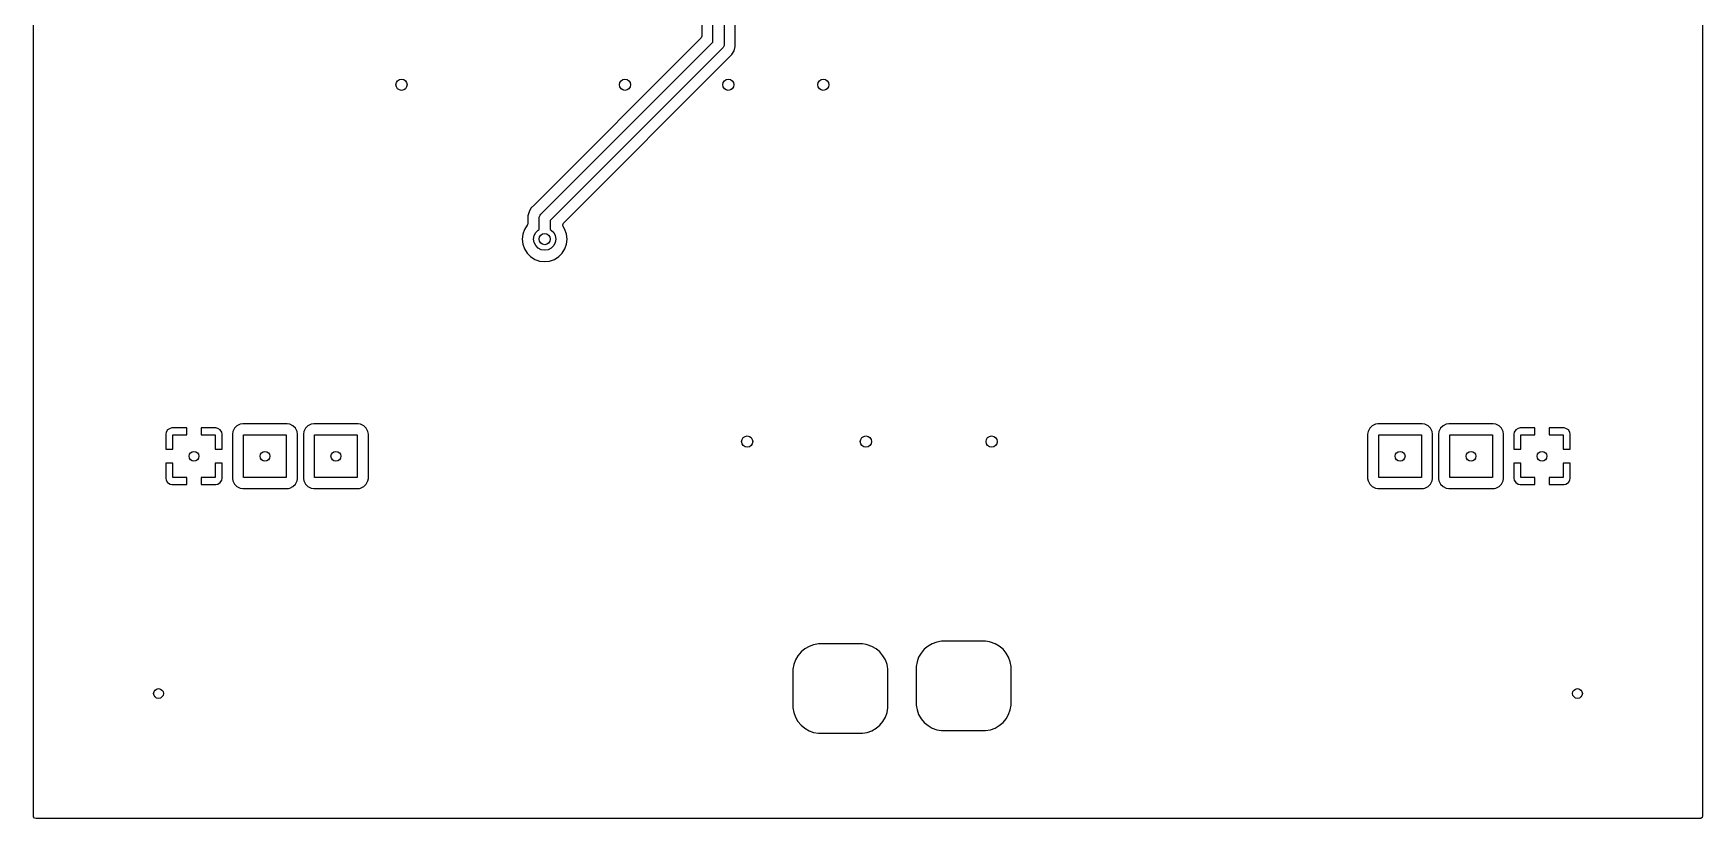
# Model space of a CAD drawing. Extents: x -0.18 to 2.18, y -0.18 to 2.58.
# Drawn here: x -0.176 to 2.176, y -0.176 to 0.931 of the extents above; entities that cross this region are included whole.
import ezdxf

# ---------------------------------------------------------------- set-up
doc = ezdxf.new("R2010")
doc.units = 0
doc.header["$MEASUREMENT"] = 0
doc.layers.add('BLACK', color=7, linetype='CONTINUOUS')

msp = doc.modelspace()

# ---------------------------------------------------------------- linework, layer by layer
at = {"layer": 'BLACK', "linetype": 'CONTINUOUS'}
for p, q in [((2.1764, 2.5725), (2.1764, -0.1725)), ((-0.1764, 0.6407), (-0.1764, 2.07)), ((0.7815, 0.9186), (0.7815, 1.2736)), ((0.7972, 1.2736), (0.7972, 0.9173)), ((0.7657, 1.254), (0.7657, 0.9268)), ((0.813, 0.9185), (0.813, 1.254)), ((0.7646, 0.924), (0.5298, 0.6892)), ((0.5387, 0.6758), (0.7815, 0.9186)), ((0.765, 0.9245), (0.7646, 0.924)), ((0.7657, 0.9268), (0.765, 0.9245)), ((0.813, 0.9122), (0.813, 0.9185)), ((0.7949, 0.9098), (0.5522, 0.667)), ((0.5709, 0.6634), (0.8083, 0.9008)), ((0.7959, 0.911), (0.7949, 0.9098)), ((0.7971, 0.9138), (0.7959, 0.911)), ((0.7972, 0.9173), (0.7971, 0.9158)), ((0.7971, 0.9158), (0.7971, 0.9138)), ((0.8083, 0.9008), (0.8114, 0.9062)), ((0.8114, 0.9062), (0.813, 0.9122)), ((0.5254, 0.6848), (0.5234, 0.6814)), ((0.5298, 0.6892), (0.5254, 0.6848)), ((0.5298, 0.6892), (0.5298, 0.6892)), ((0.5195, 0.6605), (0.5157, 0.6545)), ((0.5199, 0.661), (0.5195, 0.6605)), ((0.5195, 0.6605), (0.5195, 0.6605)), ((0.5195, 0.6605), (0.5195, 0.6605)), ((0.5206, 0.6633), (0.5199, 0.661)), ((0.5223, 0.6794), (0.5206, 0.6734)), ((0.5206, 0.6734), (0.5206, 0.6734)), ((0.5206, 0.6734), (0.5206, 0.6668)), ((0.5206, 0.6668), (0.5206, 0.6668)), ((0.5206, 0.6668), (0.5206, 0.6633)), ((0.5234, 0.6814), (0.5223, 0.6794)), ((0.5223, 0.6794), (0.5223, 0.6794)), ((0.5223, 0.6794), (0.5223, 0.6794)), ((0.5364, 0.6703), (0.5366, 0.6718)), ((0.5364, 0.6542), (0.5364, 0.6703)), ((0.5366, 0.6718), (0.5377, 0.6747)), ((0.5377, 0.6747), (0.5387, 0.6758)), ((0.5522, 0.667), (0.5522, 0.6542)), ((0.5697, 0.6609), (0.5706, 0.6631)), ((0.5703, 0.6586), (0.5697, 0.6609)), ((0.5706, 0.6631), (0.5709, 0.6634)), ((-0.1764, 0.3656), (-0.1764, 0.6407)), ((0.5134, 0.6478), (0.5126, 0.6407)), ((0.5126, 0.6407), (0.5134, 0.6337)), ((0.5157, 0.6545), (0.5134, 0.6478)), ((0.5134, 0.6478), (0.5134, 0.6478)), ((0.5157, 0.6545), (0.5157, 0.6545)), ((0.5285, 0.6407), (0.5293, 0.6456)), ((0.5293, 0.6359), (0.5285, 0.6407)), ((0.5293, 0.6456), (0.5316, 0.65)), ((0.5316, 0.6315), (0.5293, 0.6359)), ((0.5316, 0.65), (0.535, 0.6535)), ((0.535, 0.6535), (0.5364, 0.6542)), ((0.5522, 0.6542), (0.5535, 0.6535)), ((0.5535, 0.6535), (0.557, 0.65)), ((0.557, 0.65), (0.5593, 0.6456)), ((0.5593, 0.6359), (0.557, 0.6315)), ((0.5593, 0.6456), (0.56, 0.6407)), ((0.56, 0.6407), (0.5593, 0.6359)), ((0.5729, 0.6545), (0.5703, 0.6586)), ((0.5752, 0.6478), (0.5729, 0.6545)), ((0.5729, 0.6545), (0.5729, 0.6545)), ((0.576, 0.6407), (0.5752, 0.6478)), ((0.5752, 0.6337), (0.576, 0.6407)), ((0.5134, 0.6337), (0.5134, 0.6337)), ((0.5134, 0.6337), (0.5157, 0.627)), ((0.5157, 0.627), (0.5157, 0.627)), ((0.5157, 0.627), (0.5195, 0.621)), ((0.5195, 0.621), (0.5195, 0.621)), ((0.5195, 0.621), (0.5245, 0.616)), ((0.5245, 0.616), (0.5305, 0.6122)), ((0.5305, 0.6122), (0.5332, 0.6112)), ((0.535, 0.628), (0.5316, 0.6315)), ((0.5394, 0.6258), (0.535, 0.628)), ((0.5443, 0.625), (0.5394, 0.6258)), ((0.5492, 0.6258), (0.5443, 0.625)), ((0.5535, 0.628), (0.5492, 0.6258)), ((0.5513, 0.6098), (0.5581, 0.6122)), ((0.557, 0.6315), (0.5535, 0.628)), ((0.5581, 0.6122), (0.5641, 0.616)), ((0.5641, 0.616), (0.5691, 0.621)), ((0.5691, 0.621), (0.5729, 0.627)), ((0.5729, 0.627), (0.5752, 0.6337)), ((0.5332, 0.6112), (0.5372, 0.6098)), ((0.5372, 0.6098), (0.5372, 0.6098)), ((0.5372, 0.6098), (0.5372, 0.6098)), ((0.5372, 0.6098), (0.5443, 0.609)), ((0.5443, 0.609), (0.5513, 0.6098)), ((0.1106, 0.3776), (0.1071, 0.374)), ((0.1151, 0.3798), (0.1106, 0.3776)), ((0.1188, 0.3804), (0.1151, 0.3798)), ((0.1151, 0.3798), (0.1151, 0.3798)), ((0.1812, 0.3804), (0.1188, 0.3804)), ((0.1188, 0.3804), (0.1188, 0.3804)), ((0.1849, 0.3798), (0.1812, 0.3804)), ((0.1894, 0.3776), (0.1849, 0.3798)), ((0.1849, 0.3798), (0.1849, 0.3798)), ((0.1929, 0.374), (0.1894, 0.3776)), ((0.2106, 0.3776), (0.2071, 0.374)), ((0.2151, 0.3798), (0.2106, 0.3776)), ((0.2188, 0.3804), (0.2151, 0.3798)), ((0.2151, 0.3798), (0.2151, 0.3798)), ((0.2812, 0.3804), (0.2188, 0.3804)), ((0.2188, 0.3804), (0.2188, 0.3804)), ((0.2849, 0.3798), (0.2812, 0.3804)), ((0.2894, 0.3776), (0.2849, 0.3798)), ((0.2849, 0.3798), (0.2849, 0.3798)), ((0.2929, 0.374), (0.2894, 0.3776)), ((1.7106, 0.3776), (1.7071, 0.374)), ((1.7151, 0.3798), (1.7106, 0.3776)), ((1.7188, 0.3804), (1.7151, 0.3798)), ((1.7151, 0.3798), (1.7151, 0.3798)), ((1.7812, 0.3804), (1.7188, 0.3804)), ((1.7188, 0.3804), (1.7188, 0.3804)), ((1.7849, 0.3798), (1.7812, 0.3804)), ((1.7894, 0.3776), (1.7849, 0.3798)), ((1.7849, 0.3798), (1.7849, 0.3798)), ((1.7929, 0.374), (1.7894, 0.3776)), ((1.8106, 0.3776), (1.8071, 0.374)), ((1.8151, 0.3798), (1.8106, 0.3776)), ((1.8188, 0.3804), (1.8151, 0.3798)), ((1.8151, 0.3798), (1.8151, 0.3798)), ((1.8812, 0.3804), (1.8188, 0.3804)), ((1.8188, 0.3804), (1.8188, 0.3804)), ((1.8849, 0.3798), (1.8812, 0.3804)), ((1.8894, 0.3776), (1.8849, 0.3798)), ((1.8849, 0.3798), (1.8849, 0.3798)), ((1.8929, 0.374), (1.8894, 0.3776)), ((-0.1764, 0.0342), (-0.1764, 0.3656)), ((0.0107, 0.3685), (0.0102, 0.3656)), ((0.0102, 0.3656), (0.0102, 0.3446)), ((0.0129, 0.3717), (0.0107, 0.3685)), ((0.0107, 0.3685), (0.0107, 0.3685)), ((0.0162, 0.3739), (0.0129, 0.3717)), ((0.0129, 0.3717), (0.0129, 0.3717)), ((0.019, 0.3745), (0.0162, 0.3739)), ((0.0162, 0.3739), (0.0162, 0.3739)), ((0.04, 0.3745), (0.019, 0.3745)), ((0.02, 0.3446), (0.02, 0.3646)), ((0.02, 0.3646), (0.04, 0.3646)), ((0.04, 0.3646), (0.04, 0.3745)), ((0.04, 0.3745), (0.04, 0.3745)), ((0.081, 0.3745), (0.06, 0.3745)), ((0.06, 0.3745), (0.06, 0.3745)), ((0.06, 0.3745), (0.06, 0.3646)), ((0.06, 0.3646), (0.08, 0.3646)), ((0.08, 0.3646), (0.08, 0.3446)), ((0.0838, 0.3739), (0.081, 0.3745)), ((0.0871, 0.3717), (0.0838, 0.3739)), ((0.0838, 0.3739), (0.0838, 0.3739)), ((0.0893, 0.3685), (0.0871, 0.3717)), ((0.0871, 0.3717), (0.0871, 0.3717)), ((0.0893, 0.3685), (0.0893, 0.3685)), ((0.0898, 0.3659), (0.0893, 0.3685)), ((0.0898, 0.3656), (0.0898, 0.3659)), ((0.0898, 0.3446), (0.0898, 0.3656)), ((0.0898, 0.3656), (0.0898, 0.3656)), ((0.1048, 0.3696), (0.1042, 0.3659)), ((0.1042, 0.3659), (0.1042, 0.3034)), ((0.1071, 0.374), (0.1048, 0.3696)), ((0.12, 0.3046), (0.12, 0.3646)), ((0.12, 0.3646), (0.18, 0.3646)), ((0.18, 0.3646), (0.18, 0.3046)), ((0.1952, 0.3696), (0.1929, 0.374)), ((0.1958, 0.3659), (0.1952, 0.3696)), ((0.1952, 0.3696), (0.1952, 0.3696)), ((0.1952, 0.3696), (0.1952, 0.3696)), ((0.1958, 0.3034), (0.1958, 0.3659)), ((0.1958, 0.3659), (0.1958, 0.3659)), ((0.1958, 0.3659), (0.1958, 0.3659)), ((0.1958, 0.3659), (0.1958, 0.3659)), ((0.2048, 0.3696), (0.2042, 0.3659)), ((0.2042, 0.3659), (0.2042, 0.3034)), ((0.2071, 0.374), (0.2048, 0.3696)), ((0.22, 0.3046), (0.22, 0.3646)), ((0.22, 0.3646), (0.28, 0.3646)), ((0.28, 0.3646), (0.28, 0.3046)), ((0.2952, 0.3696), (0.2929, 0.374)), ((0.2958, 0.3659), (0.2952, 0.3696)), ((0.2952, 0.3696), (0.2952, 0.3696)), ((0.2952, 0.3696), (0.2952, 0.3696)), ((0.2958, 0.3034), (0.2958, 0.3659)), ((0.2958, 0.3659), (0.2958, 0.3659)), ((0.2958, 0.3659), (0.2958, 0.3659)), ((0.2958, 0.3659), (0.2958, 0.3659)), ((1.7048, 0.3696), (1.7042, 0.3659)), ((1.7042, 0.3659), (1.7042, 0.3034)), ((1.7071, 0.374), (1.7048, 0.3696)), ((1.72, 0.3046), (1.72, 0.3646)), ((1.72, 0.3646), (1.78, 0.3646)), ((1.78, 0.3646), (1.78, 0.3046)), ((1.7952, 0.3696), (1.7929, 0.374)), ((1.7958, 0.3659), (1.7952, 0.3696)), ((1.7952, 0.3696), (1.7952, 0.3696)), ((1.7952, 0.3696), (1.7952, 0.3696)), ((1.7958, 0.3034), (1.7958, 0.3659)), ((1.7958, 0.3659), (1.7958, 0.3659)), ((1.7958, 0.3659), (1.7958, 0.3659)), ((1.7958, 0.3659), (1.7958, 0.3659)), ((1.8048, 0.3696), (1.8042, 0.3659)), ((1.8042, 0.3659), (1.8042, 0.3034)), ((1.8071, 0.374), (1.8048, 0.3696)), ((1.82, 0.3046), (1.82, 0.3646)), ((1.82, 0.3646), (1.88, 0.3646)), ((1.88, 0.3646), (1.88, 0.3046)), ((1.8952, 0.3696), (1.8929, 0.374)), ((1.8958, 0.3659), (1.8952, 0.3696)), ((1.8952, 0.3696), (1.8952, 0.3696)), ((1.8952, 0.3696), (1.8952, 0.3696)), ((1.8958, 0.3656), (1.8958, 0.3659)), ((1.8958, 0.3659), (1.8958, 0.3659)), ((1.8958, 0.3659), (1.8958, 0.3659)), ((1.8958, 0.3659), (1.8958, 0.3659)), ((1.8958, 0.3034), (1.8958, 0.3656)), ((1.9107, 0.3685), (1.9102, 0.3656)), ((1.9102, 0.3656), (1.9102, 0.3446)), ((1.9129, 0.3717), (1.9107, 0.3685)), ((1.9107, 0.3685), (1.9107, 0.3685)), ((1.9162, 0.3739), (1.9129, 0.3717)), ((1.9129, 0.3717), (1.9129, 0.3717)), ((1.919, 0.3745), (1.9162, 0.3739)), ((1.9162, 0.3739), (1.9162, 0.3739)), ((1.94, 0.3745), (1.919, 0.3745)), ((1.92, 0.3446), (1.92, 0.3646)), ((1.92, 0.3646), (1.94, 0.3646)), ((1.94, 0.3646), (1.94, 0.3745)), ((1.94, 0.3745), (1.94, 0.3745)), ((1.96, 0.3745), (1.96, 0.3646)), ((1.981, 0.3745), (1.96, 0.3745)), ((1.96, 0.3745), (1.96, 0.3745)), ((1.96, 0.3646), (1.98, 0.3646)), ((1.98, 0.3646), (1.98, 0.3446)), ((1.9838, 0.3739), (1.981, 0.3745)), ((1.9871, 0.3717), (1.9838, 0.3739)), ((1.9838, 0.3739), (1.9838, 0.3739)), ((1.9893, 0.3685), (1.9871, 0.3717)), ((1.9871, 0.3717), (1.9871, 0.3717)), ((1.9898, 0.3656), (1.9893, 0.3685)), ((1.9893, 0.3685), (1.9893, 0.3685)), ((1.9898, 0.3446), (1.9898, 0.3656)), ((1.9898, 0.3656), (1.9898, 0.3656)), ((0.0102, 0.3446), (0.0102, 0.3446)), ((0.0102, 0.3446), (0.02, 0.3446)), ((0.08, 0.3446), (0.0898, 0.3446)), ((0.0898, 0.3446), (0.0898, 0.3446)), ((1.9102, 0.3446), (1.9102, 0.3446)), ((1.9102, 0.3446), (1.92, 0.3446)), ((1.98, 0.3446), (1.9898, 0.3446)), ((1.9898, 0.3446), (1.9898, 0.3446)), ((0.0102, 0.3246), (0.0102, 0.3246)), ((0.0102, 0.3246), (0.0102, 0.3037)), ((0.02, 0.3246), (0.0102, 0.3246)), ((0.02, 0.3046), (0.02, 0.3246)), ((0.0898, 0.3246), (0.08, 0.3246)), ((0.08, 0.3246), (0.08, 0.3046)), ((0.0898, 0.3037), (0.0898, 0.3246)), ((0.0898, 0.3246), (0.0898, 0.3246)), ((1.9102, 0.3246), (1.9102, 0.3246)), ((1.9102, 0.3246), (1.9102, 0.3037)), ((1.92, 0.3246), (1.9102, 0.3246)), ((1.92, 0.3046), (1.92, 0.3246)), ((1.9898, 0.3246), (1.98, 0.3246)), ((1.98, 0.3246), (1.98, 0.3046)), ((1.9898, 0.3037), (1.9898, 0.3246)), ((1.9898, 0.3246), (1.9898, 0.3246)), ((0.0102, 0.3037), (0.0107, 0.3008)), ((0.0107, 0.3008), (0.0107, 0.3008)), ((0.0107, 0.3008), (0.0129, 0.2975)), ((0.0129, 0.2975), (0.0129, 0.2975)), ((0.0129, 0.2975), (0.0162, 0.2954)), ((0.0162, 0.2954), (0.0162, 0.2954)), ((0.0162, 0.2954), (0.019, 0.2948)), ((0.019, 0.2948), (0.019, 0.2948)), ((0.019, 0.2948), (0.04, 0.2948)), ((0.04, 0.3046), (0.02, 0.3046)), ((0.04, 0.2948), (0.04, 0.3046)), ((0.04, 0.2948), (0.04, 0.2948)), ((0.08, 0.3046), (0.06, 0.3046)), ((0.06, 0.3046), (0.06, 0.2948)), ((0.06, 0.2948), (0.06, 0.2948)), ((0.06, 0.2948), (0.081, 0.2948)), ((0.081, 0.2948), (0.0838, 0.2954)), ((0.081, 0.2948), (0.081, 0.2948)), ((0.0838, 0.2954), (0.0871, 0.2975)), ((0.0838, 0.2954), (0.0838, 0.2954)), ((0.0871, 0.2975), (0.0893, 0.3008)), ((0.0871, 0.2975), (0.0871, 0.2975)), ((0.0893, 0.3008), (0.0898, 0.3037)), ((0.0893, 0.3008), (0.0893, 0.3008)), ((0.0898, 0.3037), (0.0898, 0.3037)), ((0.1042, 0.3034), (0.1042, 0.3034)), ((0.1042, 0.3034), (0.1048, 0.2997)), ((0.1048, 0.2997), (0.1048, 0.2997)), ((0.1048, 0.2997), (0.1071, 0.2953)), ((0.1071, 0.2953), (0.1106, 0.2917)), ((0.1106, 0.2917), (0.1151, 0.2895)), ((0.1151, 0.2895), (0.1188, 0.2889)), ((0.1188, 0.2889), (0.1812, 0.2889)), ((0.18, 0.3046), (0.12, 0.3046)), ((0.1812, 0.2889), (0.1831, 0.2892)), ((0.1812, 0.2889), (0.1812, 0.2889)), ((0.1812, 0.2889), (0.1812, 0.2889)), ((0.1831, 0.2892), (0.1849, 0.2895)), ((0.1849, 0.2895), (0.1894, 0.2917)), ((0.1849, 0.2895), (0.1849, 0.2895)), ((0.1849, 0.2895), (0.1849, 0.2895)), ((0.1894, 0.2917), (0.1929, 0.2953)), ((0.1929, 0.2953), (0.1952, 0.2997)), ((0.1952, 0.2997), (0.1958, 0.3034)), ((0.2042, 0.3034), (0.2042, 0.3034)), ((0.2042, 0.3034), (0.2048, 0.2997)), ((0.2048, 0.2997), (0.2048, 0.2997)), ((0.2048, 0.2997), (0.2071, 0.2953)), ((0.2071, 0.2953), (0.2106, 0.2917)), ((0.2106, 0.2917), (0.2151, 0.2895)), ((0.2151, 0.2895), (0.2188, 0.2889)), ((0.2188, 0.2889), (0.2812, 0.2889)), ((0.28, 0.3046), (0.22, 0.3046)), ((0.2812, 0.2889), (0.2831, 0.2892)), ((0.2812, 0.2889), (0.2812, 0.2889)), ((0.2812, 0.2889), (0.2812, 0.2889)), ((0.2831, 0.2892), (0.2849, 0.2895)), ((0.2849, 0.2895), (0.2894, 0.2917)), ((0.2849, 0.2895), (0.2849, 0.2895)), ((0.2849, 0.2895), (0.2849, 0.2895)), ((0.2894, 0.2917), (0.2929, 0.2953)), ((0.2929, 0.2953), (0.2952, 0.2997)), ((0.2952, 0.2997), (0.2958, 0.3034)), ((1.7042, 0.3034), (1.7042, 0.3034)), ((1.7042, 0.3034), (1.7048, 0.2997)), ((1.7048, 0.2997), (1.7048, 0.2997)), ((1.7048, 0.2997), (1.7071, 0.2953)), ((1.7071, 0.2953), (1.7106, 0.2917)), ((1.7106, 0.2917), (1.7151, 0.2895)), ((1.7151, 0.2895), (1.7188, 0.2889)), ((1.7188, 0.2889), (1.7812, 0.2889)), ((1.78, 0.3046), (1.72, 0.3046)), ((1.7812, 0.2889), (1.7831, 0.2892)), ((1.7812, 0.2889), (1.7812, 0.2889)), ((1.7812, 0.2889), (1.7812, 0.2889)), ((1.7831, 0.2892), (1.7849, 0.2895)), ((1.7849, 0.2895), (1.7894, 0.2917)), ((1.7849, 0.2895), (1.7849, 0.2895)), ((1.7849, 0.2895), (1.7849, 0.2895)), ((1.7894, 0.2917), (1.7929, 0.2953)), ((1.7929, 0.2953), (1.7952, 0.2997)), ((1.7952, 0.2997), (1.7958, 0.3034)), ((1.8042, 0.3034), (1.8042, 0.3034)), ((1.8042, 0.3034), (1.8048, 0.2997)), ((1.8048, 0.2997), (1.8048, 0.2997)), ((1.8048, 0.2997), (1.8071, 0.2953)), ((1.8071, 0.2953), (1.8106, 0.2917)), ((1.8106, 0.2917), (1.8151, 0.2895)), ((1.8151, 0.2895), (1.8188, 0.2889)), ((1.8188, 0.2889), (1.8812, 0.2889)), ((1.88, 0.3046), (1.82, 0.3046)), ((1.8812, 0.2889), (1.8831, 0.2892)), ((1.8812, 0.2889), (1.8812, 0.2889)), ((1.8812, 0.2889), (1.8812, 0.2889)), ((1.8831, 0.2892), (1.8849, 0.2895)), ((1.8849, 0.2895), (1.8894, 0.2917)), ((1.8849, 0.2895), (1.8849, 0.2895)), ((1.8849, 0.2895), (1.8849, 0.2895)), ((1.8894, 0.2917), (1.8929, 0.2953)), ((1.8929, 0.2953), (1.8952, 0.2997)), ((1.8952, 0.2997), (1.8958, 0.3034)), ((1.9102, 0.3037), (1.9107, 0.3008)), ((1.9107, 0.3008), (1.9107, 0.3008)), ((1.9107, 0.3008), (1.9129, 0.2975)), ((1.9129, 0.2975), (1.9129, 0.2975)), ((1.9129, 0.2975), (1.9162, 0.2954)), ((1.9162, 0.2954), (1.9162, 0.2954)), ((1.9162, 0.2954), (1.919, 0.2948)), ((1.919, 0.2948), (1.919, 0.2948)), ((1.919, 0.2948), (1.94, 0.2948)), ((1.94, 0.3046), (1.92, 0.3046)), ((1.94, 0.2948), (1.94, 0.3046)), ((1.94, 0.2948), (1.94, 0.2948)), ((1.98, 0.3046), (1.96, 0.3046)), ((1.96, 0.3046), (1.96, 0.2948)), ((1.96, 0.2948), (1.96, 0.2948)), ((1.96, 0.2948), (1.981, 0.2948)), ((1.981, 0.2948), (1.9838, 0.2954)), ((1.981, 0.2948), (1.981, 0.2948)), ((1.9838, 0.2954), (1.9871, 0.2975)), ((1.9838, 0.2954), (1.9838, 0.2954)), ((1.9871, 0.2975), (1.9893, 0.3008)), ((1.9871, 0.2975), (1.9871, 0.2975)), ((1.9893, 0.3008), (1.9898, 0.3037)), ((1.9893, 0.3008), (1.9893, 0.3008)), ((1.9898, 0.3037), (1.9898, 0.3037)), ((1.097, 0.0726), (1.0906, 0.0703)), ((1.1038, 0.0738), (1.097, 0.0726)), ((1.097, 0.0726), (1.097, 0.0726)), ((1.1073, 0.0738), (1.1038, 0.0738)), ((1.1038, 0.0738), (1.1038, 0.0738)), ((1.1099, 0.0738), (1.1073, 0.0738)), ((1.165, 0.0738), (1.1099, 0.0738)), ((1.1658, 0.0738), (1.165, 0.0738)), ((1.1713, 0.0729), (1.1658, 0.0738)), ((1.1658, 0.0738), (1.1658, 0.0738)), ((1.1726, 0.0726), (1.1713, 0.0729)), ((1.1791, 0.0703), (1.1726, 0.0726)), ((1.1726, 0.0726), (1.1726, 0.0726)), ((1.1726, 0.0726), (1.1726, 0.0726)), ((0.8977, 0.0474), (0.8954, 0.0409)), ((0.9012, 0.0534), (0.8977, 0.0474)), ((0.8977, 0.0474), (0.8977, 0.0474)), ((0.9056, 0.0587), (0.9012, 0.0534)), ((0.9109, 0.0631), (0.9056, 0.0587)), ((0.9056, 0.0587), (0.9056, 0.0587)), ((0.9169, 0.0665), (0.9109, 0.0631)), ((0.9233, 0.0689), (0.9169, 0.0665)), ((0.9169, 0.0665), (0.9169, 0.0665)), ((0.9301, 0.0701), (0.9233, 0.0689)), ((0.9233, 0.0689), (0.9233, 0.0689)), ((0.9336, 0.0701), (0.9301, 0.0701)), ((0.9301, 0.0701), (0.9301, 0.0701)), ((0.9362, 0.0701), (0.9336, 0.0701)), ((0.9913, 0.0701), (0.9362, 0.0701)), ((0.9921, 0.0701), (0.9913, 0.0701)), ((0.9976, 0.0691), (0.9921, 0.0701)), ((0.9921, 0.0701), (0.9921, 0.0701)), ((0.9989, 0.0689), (0.9976, 0.0691)), ((1.0054, 0.0665), (0.9989, 0.0689)), ((0.9989, 0.0689), (0.9989, 0.0689)), ((0.9989, 0.0689), (0.9989, 0.0689)), ((1.0114, 0.0631), (1.0054, 0.0665)), ((1.0054, 0.0665), (1.0054, 0.0665)), ((1.0166, 0.0587), (1.0114, 0.0631)), ((1.0211, 0.0534), (1.0166, 0.0587)), ((1.0245, 0.0474), (1.0211, 0.0534)), ((1.0269, 0.0409), (1.0245, 0.0474)), ((1.0714, 0.0512), (1.0691, 0.0447)), ((1.0749, 0.0571), (1.0714, 0.0512)), ((1.0714, 0.0512), (1.0714, 0.0512)), ((1.0793, 0.0624), (1.0749, 0.0571)), ((1.0846, 0.0668), (1.0793, 0.0624)), ((1.0793, 0.0624), (1.0793, 0.0624)), ((1.0906, 0.0703), (1.0846, 0.0668)), ((1.0906, 0.0703), (1.0906, 0.0703)), ((1.1851, 0.0668), (1.1791, 0.0703)), ((1.1791, 0.0703), (1.1791, 0.0703)), ((1.1904, 0.0624), (1.1851, 0.0668)), ((1.1948, 0.0571), (1.1904, 0.0624)), ((1.1982, 0.0512), (1.1948, 0.0571)), ((1.2006, 0.0447), (1.1982, 0.0512)), ((-0.1764, -0.1725), (-0.1764, 0.0342)), ((0.8954, 0.0409), (0.8942, 0.0342)), ((0.8942, 0.0342), (0.8942, -0.02)), ((0.8954, 0.0409), (0.8954, 0.0409)), ((1.0274, 0.0379), (1.0269, 0.0409)), ((1.0281, 0.0342), (1.0274, 0.0379)), ((1.0281, 0.0333), (1.0281, 0.0342)), ((1.0281, -0.0139), (1.0281, 0.0333)), ((1.0691, 0.0447), (1.0679, 0.0379)), ((1.0679, 0.0379), (1.0679, -0.0162)), ((1.0691, 0.0447), (1.0691, 0.0447)), ((1.2018, 0.0379), (1.2006, 0.0447)), ((1.2018, 0.037), (1.2018, 0.0379)), ((1.2018, -0.0102), (1.2018, 0.037)), ((0.8942, -0.02), (0.8954, -0.0268)), ((1.0269, -0.0268), (1.0281, -0.02)), ((1.0281, -0.0165), (1.0281, -0.0139)), ((1.0281, -0.02), (1.0281, -0.0165)), ((1.0679, -0.0162), (1.0691, -0.023)), ((1.0691, -0.023), (1.0691, -0.023)), ((1.0691, -0.023), (1.0714, -0.0295)), ((1.1982, -0.0295), (1.2006, -0.023)), ((1.2006, -0.023), (1.2018, -0.0162)), ((1.2018, -0.0128), (1.2018, -0.0102)), ((1.2018, -0.0162), (1.2018, -0.0128)), ((0.8954, -0.0268), (0.8954, -0.0268)), ((0.8954, -0.0268), (0.8977, -0.0332)), ((0.8977, -0.0332), (0.8977, -0.0332)), ((0.8977, -0.0332), (0.9012, -0.0392)), ((0.9012, -0.0392), (0.9056, -0.0445)), ((0.9056, -0.0445), (0.9109, -0.0489)), ((1.0114, -0.0489), (1.0166, -0.0445)), ((1.0166, -0.0445), (1.0211, -0.0392)), ((1.0211, -0.0392), (1.0245, -0.0332)), ((1.0245, -0.0332), (1.0269, -0.0268)), ((1.0714, -0.0295), (1.0714, -0.0295)), ((1.0714, -0.0295), (1.0749, -0.0355)), ((1.0749, -0.0355), (1.0793, -0.0408)), ((1.0793, -0.0408), (1.0846, -0.0452)), ((1.0846, -0.0452), (1.0906, -0.0486)), ((1.1791, -0.0486), (1.1851, -0.0452)), ((1.1851, -0.0452), (1.1904, -0.0408)), ((1.1904, -0.0408), (1.1948, -0.0355)), ((1.1948, -0.0355), (1.1982, -0.0295)), ((0.9109, -0.0489), (0.9169, -0.0524)), ((0.9169, -0.0524), (0.9233, -0.0547)), ((0.9233, -0.0547), (0.9301, -0.0559)), ((0.9301, -0.0559), (0.9301, -0.0559)), ((0.9301, -0.0559), (0.9921, -0.0559)), ((0.9921, -0.0559), (0.9989, -0.0547)), ((0.9921, -0.0559), (0.9921, -0.0559)), ((0.9989, -0.0547), (1.0054, -0.0524)), ((1.0054, -0.0524), (1.0114, -0.0489)), ((1.0906, -0.0486), (1.097, -0.051)), ((1.097, -0.051), (1.1038, -0.0522)), ((1.1038, -0.0522), (1.1038, -0.0522)), ((1.1038, -0.0522), (1.1658, -0.0522)), ((1.1658, -0.0522), (1.1726, -0.051)), ((1.1658, -0.0522), (1.1658, -0.0522)), ((1.1726, -0.051), (1.1791, -0.0486)), ((-0.1762, -0.1737), (-0.1764, -0.1725)), ((-0.1748, -0.1756), (-0.1762, -0.1737)), ((-0.1725, -0.1764), (-0.1748, -0.1756)), ((2.1725, -0.1764), (-0.1725, -0.1764)), ((2.1737, -0.1762), (2.1725, -0.1764)), ((2.1756, -0.1748), (2.1737, -0.1762)), ((2.1764, -0.1725), (2.1756, -0.1748))]:
    msp.add_line(p, q, dxfattribs=at)
at = {"layer": 'BLACK'}
for centre, radius in [((0.3425, 0.8583), 0.00787), ((0.6575, 0.8583), 0.00787), ((0.8031, 0.8583), 0.00787), ((0.937, 0.8583), 0.00787), ((0.5443, 0.6407), 0.00787), ((0.8297, 0.3553), 0.00787), ((0.997, 0.3553), 0.00787), ((1.1742, 0.3553), 0.00787), ((0.05, 0.3346), 0.00689), ((0.15, 0.3346), 0.00689), ((0.25, 0.3346), 0.00689), ((1.75, 0.3346), 0.00689), ((1.85, 0.3346), 0.00689), ((1.95, 0.3346), 0.00689), ((0, 0), 0.00689), ((2, 0), 0.00689)]:
    msp.add_circle(centre, radius, dxfattribs=at)

doc.saveas('drawing.dxf')
